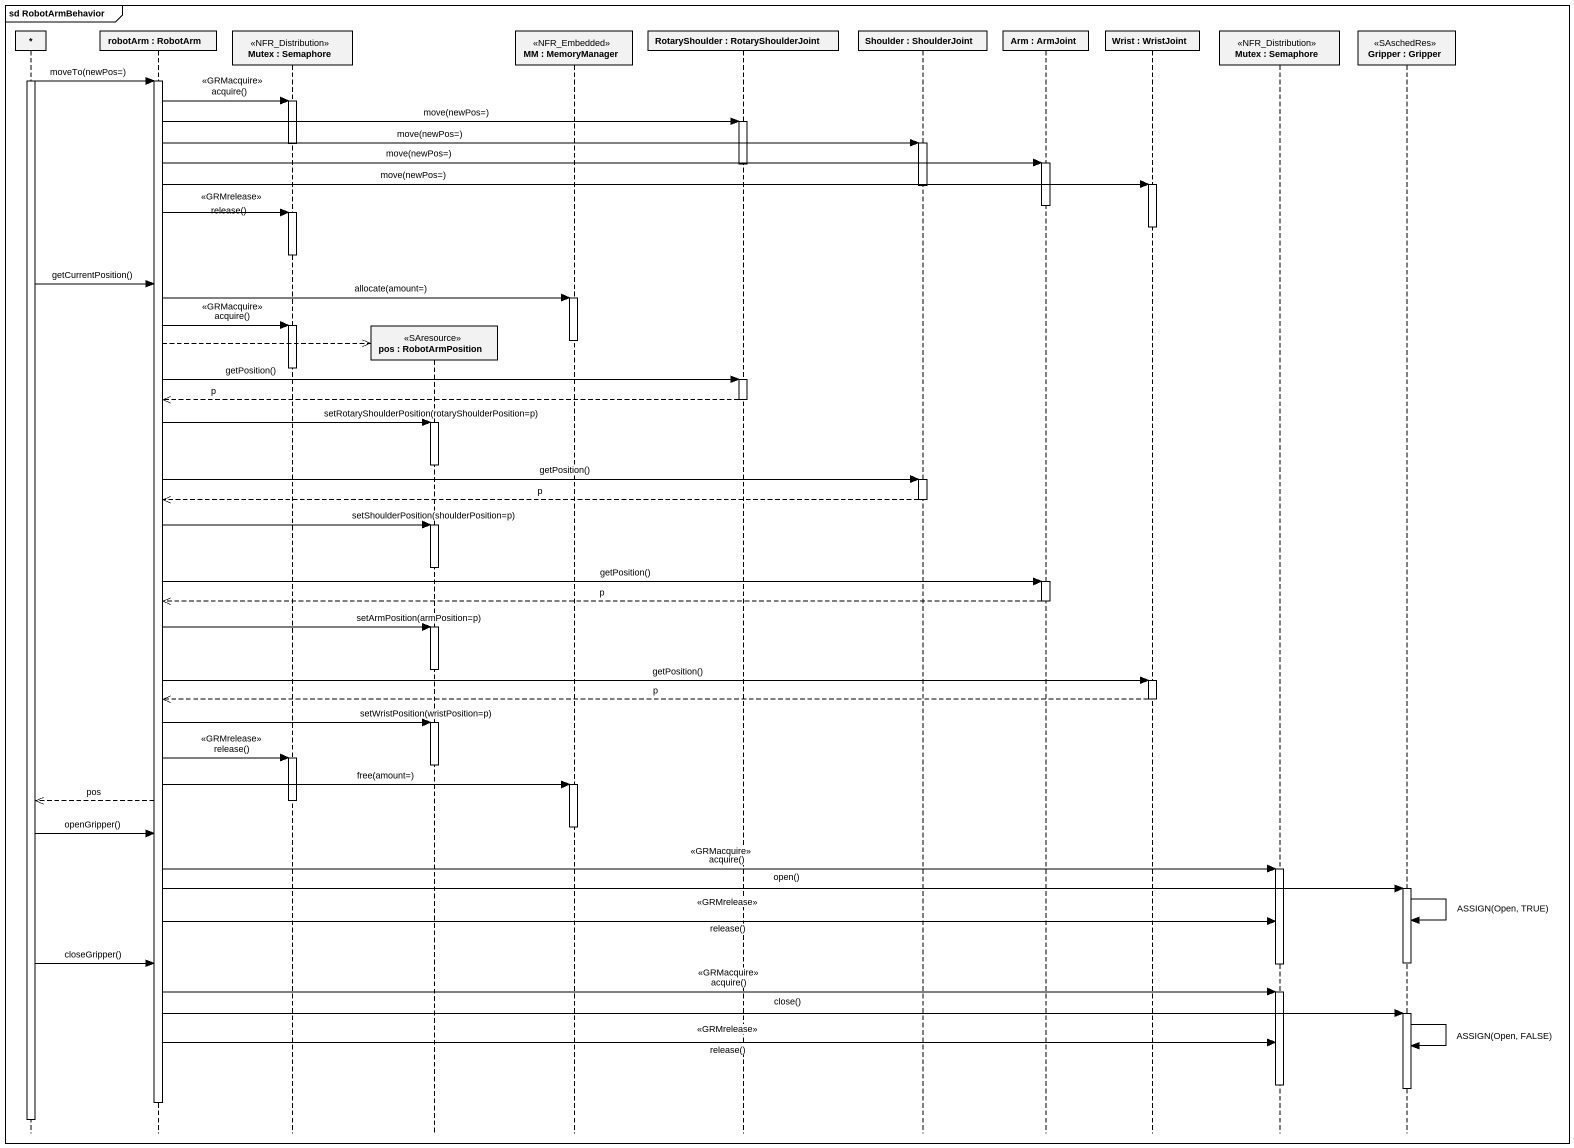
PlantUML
@startuml
mainframe sd RobotArmBehavior
hide footbox
participant "*" as object1
participant "robotArm : RobotArm" as robotArm
participant "Mutex : Semaphore" as Mutex <<NFR_Distribution>>
participant "pos : RobotArmPosition" as pos <<SAresource>>
participant "MM : MemoryManager" as MM <<NFR_Embedded>>
participant "RotaryShoulder : RotaryShoulderJoint" as RotaryShoulder
participant "Shoulder : ShoulderJoint" as Shoulder
participant "Arm : ArmJoint" as Arm
participant "Wrist : WristJoint" as Wrist
participant "Mutex : Semaphore" as Mutex_2 <<NFR_Distribution>>
participant "Gripper : Gripper" as Gripper <<SAschedRes>>

activate object1
object1 -> robotArm : moveTo(newPos=)
activate robotArm
robotArm -> Mutex : <<GRMacquire>>\nacquire()
activate Mutex
robotArm -> RotaryShoulder : move(newPos=)
activate RotaryShoulder
robotArm -> Shoulder : move(newPos=)
activate Shoulder
deactivate Mutex
robotArm -> Arm : move(newPos=)
activate Arm
deactivate RotaryShoulder
robotArm -> Wrist : move(newPos=)
activate Wrist
deactivate Shoulder
deactivate Arm
robotArm -> Mutex : <<GRMrelease>>\nrelease()
activate Mutex
deactivate Wrist
deactivate Mutex
object1 -> robotArm : getCurrentPosition()
robotArm -> MM : allocate(amount=)
activate MM
robotArm -> Mutex : <<GRMacquire>>\nacquire()
activate Mutex
deactivate MM
robotArm -->> pos **
deactivate Mutex
robotArm -> RotaryShoulder : getPosition()
activate RotaryShoulder
RotaryShoulder -->> robotArm : p
deactivate RotaryShoulder
robotArm -> pos : setRotaryShoulderPosition(rotaryShoulderPosition=p)
activate pos
deactivate pos
robotArm -> Shoulder : getPosition()
activate Shoulder
Shoulder -->> robotArm : p
deactivate Shoulder
robotArm -> pos : setShoulderPosition(shoulderPosition=p)
activate pos
deactivate pos
robotArm -> Arm : getPosition()
activate Arm
Arm -->> robotArm : p
deactivate Arm
robotArm -> pos : setArmPosition(armPosition=p)
activate pos
deactivate pos
robotArm -> Wrist : getPosition()
activate Wrist
Wrist -->> robotArm : p
deactivate Wrist
robotArm -> pos : setWristPosition(wristPosition=p)
activate pos
robotArm -> Mutex : <<GRMrelease>>\nrelease()
activate Mutex
deactivate pos
robotArm -> MM : free(amount=)
activate MM
robotArm -->> object1 : pos
deactivate Mutex
deactivate MM
object1 -> robotArm : openGripper()
robotArm -> Mutex_2 : <<GRMacquire>>\nacquire()
activate Mutex_2
robotArm -> Gripper : open()
activate Gripper
Gripper -> Gripper : ASSIGN(Open, TRUE)
robotArm -> Mutex_2 : <<GRMrelease>>\nrelease()
object1 -> robotArm : closeGripper()
deactivate Gripper
deactivate Mutex_2
robotArm -> Mutex_2 : <<GRMacquire>>\nacquire()
activate Mutex_2
robotArm -> Gripper : close()
activate Gripper
robotArm -> Mutex_2 : <<GRMrelease>>\nrelease()
Gripper -> Gripper : ASSIGN(Open, FALSE)
deactivate Mutex_2
deactivate Gripper
deactivate robotArm
deactivate object1
@enduml
